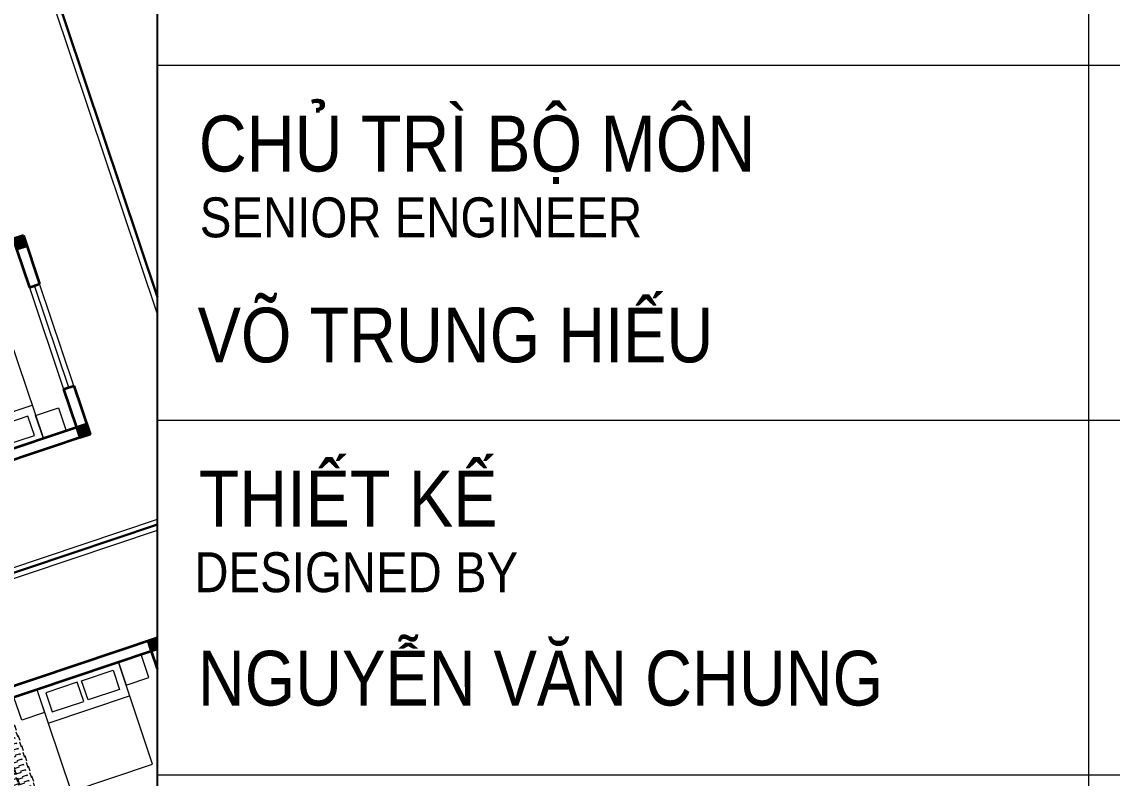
# Model space of a CAD drawing. Header units: metres. Extents: x 568006 to 1139366, y 2064802 to 4131555.
# Drawn here: x 569510.72 to 569531.03, y 2065023.09 to 2065037.17 of the extents above; entities that cross this region are included whole.
import ezdxf
from ezdxf.enums import TextEntityAlignment as Align
from ezdxf.xclip import XClip

# ---------------------------------------------------------------- set-up
doc = ezdxf.new("R2010")
doc.units = ezdxf.units.M
doc.header["$XCLIPFRAME"] = 0
for name, pattern in [('ACAD_ISO10W100', [18.5, 12, -3, 0.5, -3]), ('CENTER', [2, 1.25, -0.25, 0.25, -0.25]), ('X-5M-G-MB PHONGNGU$0$HIDDEN2', [0.1875, 0.125, -0.0625])]:
    doc.linetypes.add(name, pattern=pattern)
doc.layers.get('0').update_dxf_attribs({"linetype": 'CONTINUOUS'})
for name, color, linetype, lineweight in [('-CONCRETE', 1, 'CONTINUOUS', 35), ('-DOOR', 137, 'CONTINUOUS', 9), ('-FURNITURE', 46, 'CONTINUOUS', 9), ('-LINE1', 7, 'CONTINUOUS', 18), ('-WALL', 4, 'CONTINUOUS', 35), ('A-KY HIEU', 34, 'CONTINUOUS', 20), ('A-TEXT', 7, 'CONTINUOUS', 18), ('E- RANH GIOI', 1, 'CENTER', 13), ('hung-demlonha', 7, 'CONTINUOUS', 15)]:
    doc.layers.add(name, color=color, linetype=linetype, lineweight=lineweight)
for name, color, linetype in [('datOBt', 42, 'CONTINUOUS'), ('ghi_chu', 7, 'CONTINUOUS'), ('LogDg', 7, 'CONTINUOUS'), ('loKBT', 42, 'CONTINUOUS'), ('TimDg', 222, 'CONTINUOUS'), ('ViaHeS', 32, 'CONTINUOUS')]:
    doc.layers.add(name, color=color, linetype=linetype)
doc.styles.add('ARIAL', font='arial.ttf', dxfattribs={"height": 5})
doc.styles.add('QH1', font='arialbd.ttf', dxfattribs={"width": 0.8})

# ---------------------------------------------------------------- blocks, each defined once
blk = doc.blocks.new('A$C33BC4D2A')
at = {"layer": 'A-KY HIEU', "color": 0}
for p, q in [((353.662, -4.903), (353.662, -292.097)), ((384.324, -239.535), (384.324, -181.132)), ((353.662, -204.493), (414.985, -204.493)), ((353.662, -216.174), (414.985, -216.174)), ((353.662, -227.854), (414.985, -227.854))]:
    blk.add_line(p, q, dxfattribs=at)
at = {"layer": 'A-TEXT', "style": 'ARIAL', "width": 0.85}
for s, height, p in [('CHỦ TRÌ BỘ MÔN', 1.83967, (355.024, -207.997)), ('VÕ TRUNG HIẾU', 1.8, (354.986, -214.277)), ('THIẾT KẾ', 1.8397, (355.024, -219.678)), ('NGUYỄN VĂN CHUNG', 1.8, (354.994, -225.568))]:
    blk.add_text(s, height=height, dxfattribs=at).set_placement(p)
for s, p in [('SENIOR ENGINEER', (355.057, -209.506)), ('DESIGNED BY', (354.876, -221.182))]:
    blk.add_text(s, height=1.31405, dxfattribs=at).set_placement(p, align=Align.MIDDLE_LEFT)
blk = doc.blocks.new('A$C5C575821')
at = {"layer": '-CONCRETE'}
h = blk.add_hatch(color=256, dxfattribs=at)
h.dxf.hatch_style = 1
h.paths.add_polyline_path([(0, 200), (0, 0), (200, 0), (200, 200)])
blk.add_lwpolyline([(0, 0), (200, 0), (200, 200), (0, 200)], close=True, dxfattribs=at)
blk = doc.blocks.new('LUOI M2')
at = {"layer": '-WALL'}
for p in [(-200, 13100), (4500, 13100), (9800, 13100), (-200, 9400), (4500, 9400), (9800, 9400), (-200, 5600), (4500, 5600), (9800, 5600), (-200, -200), (4500, -200), (9800, -200)]:
    blk.add_blockref('A$C5C575821', p, dxfattribs=at)
blk = doc.blocks.new('A$C262303A0')
at = {"layer": '-CONCRETE', "xscale": 0.001, "yscale": 0.001, "zscale": 0.001}
blk.add_blockref('LUOI M2', (29.333, 27.843), dxfattribs=at)
blk = doc.blocks.new('A$C32e20c34')
blk.add_line((657, 2050), (657, 450))
for points in [[(0, 2050), (450, 2050), (450, 2500), (0, 2500)], [(109, 1910), (485.5, 1910), (485.5, 1292.5), (109, 1292.5)], [(109, 590), (485.5, 590), (485.5, 1207.5), (109, 1207.5)], [(0, 450), (450, 450), (450, 0), (0, 0)]]:
    blk.add_lwpolyline(points, close=True)
blk.add_lwpolyline([(0, 2050), (2000, 2050), (2000, 450), (0, 450), (0, 2050)])
blk = doc.blocks.new('*U256')
at = {"linetype": 'X-5M-G-MB PHONGNGU$0$HIDDEN2'}
for points in [[(0, 600), (0, 0), (2182, 0), (2182, 600)], [(2162, 580), (2162, 20), (20, 20), (20, 580)], [(2162, 287), (2162, 313), (20, 313), (20, 287)], [(114, 319), (109, 319), (109, 280), (114, 280)], [(228, 319), (223, 319), (223, 280), (228, 280)], [(342, 319), (337, 319), (337, 280), (342, 280)], [(456, 319), (451, 319), (451, 280), (456, 280)], [(570, 319), (565, 319), (565, 280), (570, 280)], [(684, 319), (679, 319), (679, 280), (684, 280)], [(798, 319), (793, 319), (793, 280), (798, 280)], [(912, 319), (907, 319), (907, 280), (912, 280)], [(1026, 319), (1021, 319), (1021, 280), (1026, 280)], [(1140, 319), (1135, 319), (1135, 280), (1140, 280)], [(1254, 319), (1249, 319), (1249, 280), (1254, 280)], [(1368, 319), (1363, 319), (1363, 280), (1368, 280)], [(1482, 319), (1477, 319), (1477, 280), (1482, 280)], [(1596, 319), (1591, 319), (1591, 280), (1596, 280)], [(1710, 319), (1705, 319), (1705, 280), (1710, 280)], [(1824, 319), (1819, 319), (1819, 280), (1824, 280)], [(1938, 319), (1933, 319), (1933, 280), (1938, 280)], [(2052, 319), (2047, 319), (2047, 280), (2052, 280)]]:
    blk.add_lwpolyline(points, close=True, dxfattribs=at)
for points in [[(122, 313), (122, 515), (100, 515), (100, 313)], [(236, 313), (236, 515), (214, 515), (214, 313)], [(350, 313), (350, 515), (328, 515), (328, 313)], [(464, 313), (464, 515), (442, 515), (442, 313)], [(578, 313), (578, 515), (556, 515), (556, 313)], [(692, 313), (692, 515), (670, 515), (670, 313)], [(806, 313), (806, 515), (784, 515), (784, 313)], [(920, 313), (920, 515), (898, 515), (898, 313)], [(1034, 313), (1034, 515), (1012, 515), (1012, 313)], [(1148, 313), (1148, 515), (1126, 515), (1126, 313)], [(1262, 313), (1262, 515), (1240, 515), (1240, 313)], [(1376, 313), (1376, 515), (1354, 515), (1354, 313)], [(1490, 313), (1490, 515), (1468, 515), (1468, 313)], [(1604, 313), (1604, 515), (1582, 515), (1582, 313)], [(1718, 313), (1718, 515), (1696, 515), (1696, 313)], [(1832, 313), (1832, 515), (1810, 515), (1810, 313)], [(1946, 313), (1946, 515), (1924, 515), (1924, 313)], [(2060, 313), (2060, 515), (2038, 515), (2038, 313)], [(100, 287), (100, 92), (122, 92), (122, 287)], [(214, 287), (214, 92), (236, 92), (236, 287)], [(328, 287), (328, 92), (350, 92), (350, 287)], [(442, 287), (442, 92), (464, 92), (464, 287)], [(556, 287), (556, 92), (578, 92), (578, 287)], [(670, 287), (670, 92), (692, 92), (692, 287)], [(784, 287), (784, 92), (806, 92), (806, 287)], [(898, 287), (898, 92), (920, 92), (920, 287)], [(1012, 287), (1012, 92), (1034, 92), (1034, 287)], [(1126, 287), (1126, 92), (1148, 92), (1148, 287)], [(1240, 287), (1240, 92), (1262, 92), (1262, 287)], [(1354, 287), (1354, 92), (1376, 92), (1376, 287)], [(1468, 287), (1468, 92), (1490, 92), (1490, 287)], [(1582, 287), (1582, 92), (1604, 92), (1604, 287)], [(1696, 287), (1696, 92), (1718, 92), (1718, 287)], [(1810, 287), (1810, 92), (1832, 92), (1832, 287)], [(1924, 287), (1924, 92), (1946, 92), (1946, 287)], [(2038, 287), (2038, 92), (2060, 92), (2060, 287)]]:
    blk.add_lwpolyline(points, dxfattribs=at)
blk = doc.blocks.new('LUOI M1')
at = {"layer": '-WALL'}
for p in [(-200, 13100), (4600, 13100), (8100, 13100), (-200, 9400), (4600, 9400), (8100, 9400), (-200, 5600), (4600, 5600), (8100, 5600), (-200, -200), (4600, -200), (8100, -200)]:
    blk.add_blockref('A$C5C575821', p, dxfattribs=at)
blk = doc.blocks.new('A$C249437F6')
at = {"layer": '-DOOR'}
blk.add_lwpolyline([(23.949, 40.193), (23.749, 40.193), (23.749, 38.193), (23.949, 38.193)], close=True, dxfattribs=at)
blk.add_lwpolyline([(23.849, 40.193), (23.849, 38.193)], dxfattribs=at)
at = {"layer": '-LINE1', "ltscale": 10}
blk.add_lwpolyline([(21.749, 23.143), (34.249, 23.143), (34.249, 43.143), (21.749, 43.143)], close=True, dxfattribs=at)
blk.add_lwpolyline([(32.179, 23.243), (34.149, 23.243), (34.149, 43.043), (21.849, 43.043), (21.849, 23.243), (22.306, 23.243)], dxfattribs=at)
at = {"layer": '-WALL'}
for p, q in [((23.749, 41.143), (27.599, 41.143)), ((23.749, 40.193), (23.749, 41.143)), ((23.949, 40.943), (27.599, 40.943)), ((23.949, 40.193), (23.949, 40.943)), ((23.749, 37.243), (23.749, 38.193)), ((23.949, 37.443), (23.949, 38.193)), ((24.349, 37.243), (23.749, 37.243))]:
    blk.add_line(p, q, dxfattribs=at)
for points in [[(23.949, 40.193), (23.749, 40.193)], [(23.949, 38.193), (23.749, 38.193)]]:
    blk.add_lwpolyline(points, dxfattribs=at)
at = {"layer": '-CONCRETE', "xscale": 0.001, "yscale": 0.001, "zscale": 0.001}
blk.add_blockref('LUOI M1', (23.949, 27.843), dxfattribs=at)
at = {"layer": '-FURNITURE', "xscale": 0.001, "yscale": 0.001, "zscale": 0.001, "rotation": 270}
blk.add_blockref('A$C32e20c34', (24.149, 40.943), dxfattribs=at)
at = {"layer": '-FURNITURE', "extrusion": (0, 0, -1), "xscale": 0.0009166666666659741, "yscale": 0.0009166666666659741, "zscale": -0.0009166666666659741, "rotation": 270}
blk.add_blockref('*U256', (-27.349, 40.943), dxfattribs=at)
blk = doc.blocks.new('tmbc_khub')
at = {"layer": 'datOBt'}
blk.add_lwpolyline([(-200.843, 145.192), (-206.949, 148.411), (-215.153, 177.313), (-211.778, 183.714), (-47.212, 238.942), (-40.771, 235.831), (-30.564, 207.609), (-33.603, 201.316)], close=True, dxfattribs=at)
at = {"layer": 'LogDg'}
blk.add_lwpolyline([(-525.939, 380.883), (-629.265, 370.235, 0.338571), (-636.34, 363.569), (-639.445, 344.602, 0.128574), (-633.684, 283.148), (-628.768, 269.649, 0.039408), (-620.799, 252.179), (-607.956, 229.043), (-561.787, 160.747, 0.39217), (-551.194, 158.279), (-505.08, 184.596, -0.007183), (-501.118, 186.783), (-429.258, 225.1), (-405.679, 233.34, -0.181821), (-294.828, 230.731), (-277.694, 223.823, 0.083755), (-253.811, 218.579, 0.513132), (-247.745, 226.211), (-303.035, 420.985, 0.412228), (-315.321, 427.893), (-397.718, 405.105, -0.020567), (-438.245, 395.672), (-483.464, 387.091, -0.021218), (-525.939, 380.883, 0.021218)], format="xyb", dxfattribs=at)
at = {"layer": 'loKBT'}
for points in [[(-40.771, 235.831), (-47.212, 238.942), (-58.392, 235.19), (-52.029, 216.229), (-35.667, 221.72)], [(-58.392, 235.19), (-70.243, 231.213), (-63.88, 212.252), (-52.029, 216.229)], [(-52.029, 216.229), (-63.88, 212.252), (-57.517, 193.291), (-45.666, 197.268)]]:
    blk.add_lwpolyline(points, close=True, dxfattribs=at)
at = {"layer": 'TimDg', "linetype": 'ACAD_ISO10W100', "ltscale": 0.75}
blk.add_lwpolyline([(-301.603, 437.912), (-187.72, 36.731)], dxfattribs=at)
at = {"layer": 'ViaHeS'}
blk.add_lwpolyline([(-200.843, 145.192), (-206.949, 148.411), (-215.153, 177.313), (-211.778, 183.714), (-47.212, 238.942), (-40.771, 235.831), (-30.564, 207.609), (-33.603, 201.316)], close=True, dxfattribs=at)
at = {"layer": 'ViaHeS', "rotation": 198.5496948320329}
blk.add_blockref('A$C249437F6', (-45.133, 264.043), dxfattribs=at)
at = {"layer": 'ViaHeS'}
for name, p, xscale, rotation in [('A$C262303A0', (-91.289, 248.561), -0.9999999999999994, 198.5514997462658), ('A$C249437F6', (-17.684, 182.249), -1, 18.55330368460238)]:
    blk.add_blockref(name, p, dxfattribs=dict(at, xscale=xscale, rotation=rotation))
at = {"layer": 'hung-demlonha', "color": 7, "ltscale": 5, "style": 'QH1', "width": 0.65}
for tag, p in [('BT04', (-109.598, 191.643)), ('BT06', (-305.798, 171.199)), ('BT05', (-282.572, 137.244))]:
    blk.add_attdef(tag, text='', height=3.96, rotation=0, dxfattribs=at).set_placement(p, align=Align.CENTER)

msp = doc.modelspace()

# ---------------------------------------------------------------- block references
at = {"layer": 'E- RANH GIOI', "xscale": 0.5657142857142857, "yscale": 0.5657142857142857, "zscale": 0.5657142857142857}
msp.add_blockref('A$C33BC4D2A', (569313.173, 2065152.05), dxfattribs=at)
at = {"layer": 'ghi_chu'}
ref = msp.add_blockref('tmbc_khub', (570146.383, 2064664.385), dxfattribs=at)
XClip(ref).set_block_clipping_path([(-286.8505220501, 326.7771365601), (-94.8938893643, 477.8301980081)])

# ---------------------------------------------------------------- next in the draw order: block references
ref = msp.add_blockref('tmbc_khub', (569566.549, 2064812.011), dxfattribs=at)
XClip(ref).set_block_clipping_path([(-245.2612135945, 174.796498704), (-53.3045809087, 337.2658173321)])

# ---------------------------------------------------------------- next in the draw order: block references
ref = msp.add_blockref('tmbc_khub', (569785.007, 2064761.833), dxfattribs=at)
XClip(ref).set_block_clipping_path([(-196.9317021817, 224.973894045), (-4.975069496, 387.4432126731)])

# ---------------------------------------------------------------- next in the draw order: linework, layer by layer
msp.add_lwpolyline([(569321.288, 2064986.807), (569513.245, 2064986.807), (569513.245, 2065149.276), (569321.288, 2065149.276)], close=True, dxfattribs=at)

doc.saveas('drawing.dxf')
